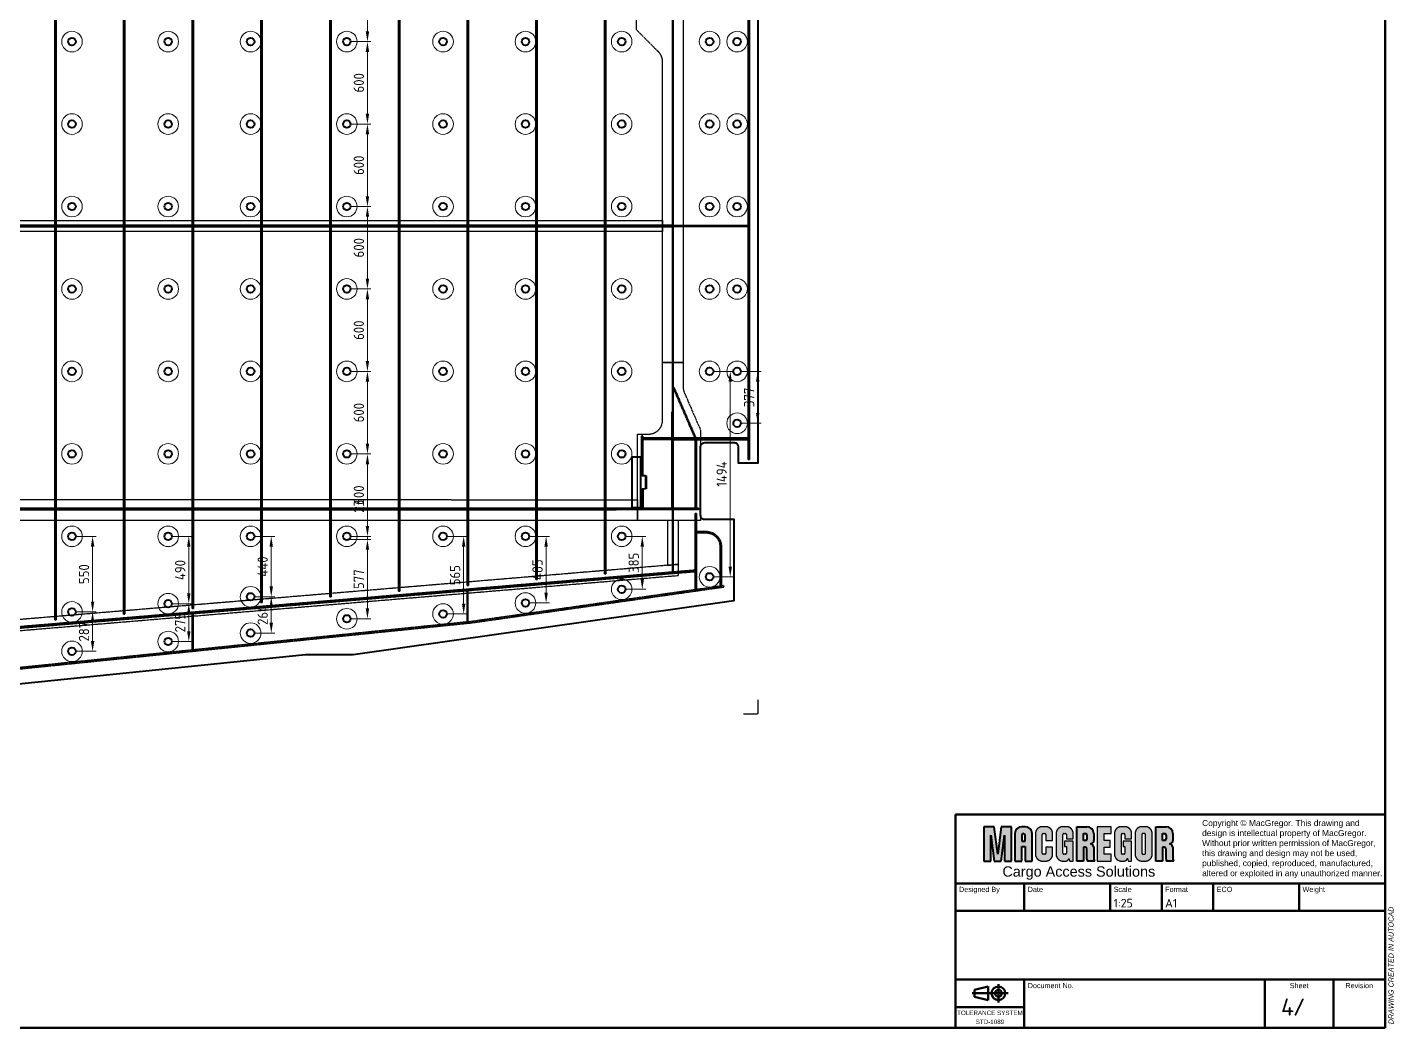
# Model space of a CAD drawing. Header units: millimetres. Extents: x 28536 to 76379, y -1004 to 16786.
# Drawn here: x 65925 to 75867, y 440 to 7719 of the extents above; entities that cross this region are included whole.
import ezdxf
from ezdxf.enums import TextEntityAlignment as Align

# ---------------------------------------------------------------- set-up
doc = ezdxf.new("R2010")
doc.units = ezdxf.units.MM
for name, pattern in [('AM_ISO02W050', [7.5, 6, -1.5]), ('AM_ISO08W050', [18, 12, -1.5, 3, -1.5]), ('AM_ISO09W050', [22.5, 12, -1.5, 3, -1.5, 3, -1.5])]:
    doc.linetypes.add(name, pattern=pattern)
for name, color, linetype, lineweight in [('AM_5', 3, 'Continuous', 25), ('AM_7', 4, 'AM_ISO08W050', 25), ('AM_8', 1, 'Continuous', 25), ('AM_BOR', 7, 'Continuous', 50), ('Hidden (ISO)', 6, 'AM_ISO02W050', 35), ('Mechanical-AM_0', 7, 'Continuous', 40), ('Mechanical-AM_11', 3, 'AM_ISO09W050', 25), ('Mechanical-AM_3', 6, 'AM_ISO02W050', 35), ('Mechanical-AM_7', 4, 'AM_ISO08W050', 25), ('Mechanical-AM_9', 253, 'Continuous', 0)]:
    doc.layers.add(name, color=color, linetype=linetype, lineweight=lineweight)
doc.styles.get("Standard").update_dxf_attribs({"font": 'ISOCP.SHX'})
doc.styles.add('TitleBlock', font='isocpeur.ttf')
doc.styles.add('TitleBlockHeadline', font='arial.ttf')
doc.dimstyles.new('AM_ISO', dxfattribs={"dimtxt": 3, "dimasz": 3, "dimexe": 1, "dimexo": 1, "dimgap": 1, "dimtad": 1, "dimdec": 0, "dimdsep": 46, "dimtxsty": 'Standard', "dimcen": 0, "dimclrd": 256, "dimclre": 256, "dimclrt": 2, "dimadec": 0, "dimazin": 2, "dimtp": 0.1, "dimtm": 0.1, "dimtfac": 0.71, "dimtdec": 0, "dimtmove": 0, "dimatfit": 3, "dimfxl": 1, "dimtzin": 0, "dimlwd": -1, "dimlwe": -1, "dimarcsym": 1})

# ---------------------------------------------------------------- blocks, each defined once
blk = doc.blocks.new('A1')
at = {"layer": 'AM_BOR', "color": 161}
for p in [(816, 576), (16, 8)]:
    blk.add_line(p, (816, 8), dxfattribs=at)
blk = doc.blocks.new('MacGregor_Center')
at = {"lineweight": 0}
blk.add_hatch(color=1, dxfattribs=at).paths.add_polyline_path([(-27.48, 7), (-31.68, 7), (-33.07, -4.2), (-34.47, 7), (-38.67, 7), (-38.67, -7), (-35.88, -7), (-35.88, 3.5), (-34.47, -7), (-31.68, -7), (-30.27, 3.5), (-30.27, -7), (-27.48, -7)])
h = blk.add_hatch(color=1, dxfattribs=at)
h.paths.add_polyline_path([(-19.08, 4.2, 0.414214), (-21.88, 7), (-23.28, 7, 0.414214), (-26.08, 4.2), (-26.08, -7), (-23.28, -7), (-23.28, -1.05), (-21.88, -1.05), (-21.88, -7), (-19.08, -7)])
h.paths.add_polyline_path([(-21.88, 3.5), (-21.88, 1.05), (-23.28, 1.05), (-23.28, 3.5, -1)], flags=16)
h = blk.add_hatch(color=1, dxfattribs=at)
h.paths.add_polyline_path([(6.12, 4.2, 0.414214), (3.32, 7), (-0.88, 7), (-0.88, -7), (1.93, -7), (1.93, -1.4), (2.62, -1.4, -0.414214), (3.32, -2.1), (3.32, -6.3, 0.199889), (3.67, -7), (6.48, -7, -0.25672), (6.12, -6.3), (6.12, -1.4, 0.359801), (4.66, 0.01, 0.470803), (6.12, 1.4)])
h.paths.add_polyline_path([(3.32, 3.5), (3.32, 2.1, -0.287423), (2.96, 1.4), (1.93, 1.4), (1.93, 4.2), (2.96, 4.2, -0.28174)], flags=16)
h = blk.add_hatch(color=1, dxfattribs=at)
h.paths.add_polyline_path([(38.32, 4.2, 0.414214), (35.52, 7), (31.32, 7), (31.32, -7), (34.12, -7), (34.12, -1.4), (34.82, -1.4, -0.414214), (35.52, -2.1), (35.52, -6.3, 0.199889), (35.87, -7), (38.67, -7, -0.25672), (38.32, -6.3), (38.32, -1.4, 0.359801), (36.86, 0.01, 0.470803), (38.32, 1.4)])
h.paths.add_polyline_path([(35.52, 3.5), (35.52, 2.1, -0.287423), (35.16, 1.4), (34.12, 1.4), (34.12, 4.2), (35.16, 4.2, -0.28174)], flags=16)
at = {"layer": 'AM_8'}
for points in [[(-17.68, -4.2, 0.414214), (-14.88, -7), (-13.47, -7, 0.414214), (-10.67, -4.2), (-10.67, -1.4), (-13.47, -1.4), (-13.47, -3.85, -0.414657), (-13.83, -4.2), (-14.53, -4.2, -0.414214), (-14.88, -3.85), (-14.88, 3.85, -0.415213), (-14.53, 4.2), (-13.83, 4.2, -0.415656), (-13.47, 3.85), (-13.47, 1.4), (-10.67, 1.4), (-10.67, 4.2, 0.414214), (-13.47, 7), (-14.88, 7, 0.414214), (-17.68, 4.2)], [(-6.12, -4.2, -0.414214), (-6.47, -3.85), (-6.47, 3.85, -0.415213), (-6.12, 4.2), (-5.43, 4.2, -0.415656), (-5.08, 3.85), (-5.08, 2.1), (-2.27, 2.1), (-2.27, 4.2, 0.414214), (-5.08, 7), (-6.47, 7, 0.414214), (-9.28, 4.2), (-9.28, -4.2, 0.414214), (-6.47, -7), (-5.43, -7, 0.351109), (-4.02, -5.95), (-3.68, -7), (-2.27, -7), (-2.27, 1.05), (-5.78, 1.05), (-5.78, -1.05), (-5.08, -1.05), (-5.08, -3.85, -0.414657), (-5.43, -4.2)], [(13.12, 7), (7.52, 7), (7.52, -7), (13.12, -7), (13.12, -4.2), (10.32, -4.2), (10.32, -1.4), (12.77, -1.4), (12.77, 1.4), (10.32, 1.4), (10.32, 4.2), (13.12, 4.2)], [(17.67, -4.2, -0.414214), (17.32, -3.85), (17.32, 3.85, -0.415213), (17.67, 4.2), (18.37, 4.2, -0.415656), (18.72, 3.85), (18.72, 2.1), (21.52, 2.1), (21.52, 4.2, 0.414214), (18.72, 7), (17.32, 7, 0.414214), (14.52, 4.2), (14.52, -4.2, 0.414214), (17.32, -7), (18.37, -7, 0.351109), (19.77, -5.95), (20.12, -7), (21.52, -7), (21.52, 1.05), (18.02, 1.05), (18.02, -1.05), (18.72, -1.05), (18.72, -3.85, -0.414657), (18.37, -4.2)]]:
    blk.add_hatch(color=1, dxfattribs=at).paths.add_polyline_path(points)
h = blk.add_hatch(color=1, dxfattribs=at)
h.paths.add_polyline_path([(29.92, 4.2, 0.414214), (27.12, 7), (25.72, 7, 0.414214), (22.92, 4.2), (22.92, -4.2, 0.414214), (25.72, -7), (27.12, -7, 0.414214), (29.92, -4.2)])
h.paths.add_polyline_path([(27.12, 3.85), (27.12, -3.85, -0.414658), (26.77, -4.2), (26.08, -4.2, -0.414214), (25.72, -3.85), (25.72, 3.85, -0.415213), (26.08, 4.2), (26.77, 4.2, -0.415656)], flags=16)
at = {"color": 1, "linetype": 'Continuous'}
for p, q in [((-34.47, 7), (-38.67, 7)), ((-38.67, 7), (-38.67, -7)), ((-33.07, -4.2), (-34.47, 7)), ((-31.68, 7), (-33.07, -4.2)), ((-27.48, 7), (-31.68, 7)), ((-27.48, -7), (-27.48, 7)), ((-21.88, 7), (-23.28, 7)), ((-0.88, -7), (-0.88, 7)), ((-0.88, 7), (3.32, 7)), ((31.32, -7), (31.32, 7)), ((31.32, 7), (35.52, 7)), ((-35.88, -7), (-35.88, 3.5)), ((-35.88, 3.5), (-34.47, -7)), ((-31.68, -7), (-30.27, 3.5)), ((-30.27, 3.5), (-30.27, -7)), ((-26.08, 4.2), (-26.08, -7)), ((-23.28, 3.5), (-23.28, 1.05)), ((-23.28, 1.05), (-21.88, 1.05)), ((-21.88, 1.05), (-21.88, 3.5)), ((-19.08, -7), (-19.08, 4.2)), ((1.93, 4.2), (2.96, 4.2)), ((1.93, 1.4), (1.93, 4.2)), ((2.96, 1.4), (1.93, 1.4)), ((3.32, 3.5), (3.32, 2.1)), ((6.12, 4.2), (6.12, 1.4)), ((34.12, 4.2), (35.16, 4.2)), ((34.12, 1.4), (34.12, 4.2)), ((35.16, 1.4), (34.12, 1.4)), ((35.52, 3.5), (35.52, 2.1)), ((38.32, 4.2), (38.32, 1.4)), ((-23.28, -7), (-23.28, -1.05)), ((-23.28, -1.05), (-21.88, -1.05)), ((-21.88, -1.05), (-21.88, -7)), ((2.62, -1.4), (1.93, -1.4)), ((1.93, -1.4), (1.93, -7)), ((3.32, -6.3), (3.32, -2.1)), ((6.12, -1.4), (6.12, -6.3)), ((34.82, -1.4), (34.12, -1.4)), ((34.12, -1.4), (34.12, -7)), ((35.52, -6.3), (35.52, -2.1)), ((38.32, -1.4), (38.32, -6.3)), ((-38.67, -7), (-35.88, -7)), ((-34.47, -7), (-31.68, -7)), ((-30.27, -7), (-27.48, -7)), ((-26.08, -7), (-23.28, -7)), ((-21.88, -7), (-19.08, -7)), ((1.93, -7), (-0.88, -7)), ((6.48, -7), (3.67, -7)), ((34.12, -7), (31.32, -7)), ((38.67, -7), (35.87, -7))]:
    blk.add_line(p, q, dxfattribs=at)
for centre, radius, start, end in [((-23.28, 4.2), 2.8, 90, 180), ((-21.88, 4.2), 2.8, 0, 90), ((3.32, 4.2), 2.8, 0, 90), ((35.52, 4.2), 2.8, 0, 90), ((-22.58, 3.5), 0.7, 0, 180), ((2.57, 3.56), 0.754, 355.776, 58.7147), ((2.59, 2.04), 0.741, 300.6829, 4.8264), ((4.82, 1.31), 1.31, 265.9357, 4.0643), ((4.54, -1.58), 1.59, 6.5405, 83.4595), ((34.77, 3.56), 0.754, 355.776, 58.7147), ((34.79, 2.04), 0.741, 300.6829, 4.8264), ((37.02, 1.31), 1.31, 265.9357, 4.0643), ((36.74, -1.58), 1.59, 6.5405, 83.4595), ((2.62, -2.1), 0.704, 0, 90), ((34.82, -2.1), 0.704, 360, 90), ((4.34, -6.23), 1.02, 183.9574, 229.1727), ((6.94, -6.33), 0.812, 177.769, 235.3611), ((36.54, -6.23), 1.02, 183.9574, 229.1727), ((39.14, -6.33), 0.812, 177.769, 235.3611)]:
    blk.add_arc(centre, radius, start, end, dxfattribs=at)
at = {"layer": 'AM_5', "color": 1}
for p, q in [((13.12, 7), (7.52, 7)), ((7.52, 7), (7.52, -7)), ((13.12, 4.2), (13.12, 7)), ((10.32, 1.4), (10.32, 4.2)), ((10.32, 4.2), (13.12, 4.2)), ((12.77, 1.4), (10.32, 1.4)), ((12.77, -1.4), (12.77, 1.4)), ((10.32, -4.2), (10.32, -1.4)), ((10.32, -1.4), (12.77, -1.4)), ((13.12, -4.2), (10.32, -4.2)), ((13.12, -7), (13.12, -4.2)), ((7.52, -7), (13.12, -7))]:
    blk.add_line(p, q, dxfattribs=at)
at = {"layer": 'AM_7', "color": 1}
for p, q in [((-13.47, 7), (-14.88, 7)), ((-5.08, 7), (-6.47, 7)), ((18.72, 7), (17.32, 7)), ((27.12, 7), (25.72, 7)), ((-17.68, 4.2), (-17.68, -4.2)), ((-14.88, -3.85), (-14.88, 3.85)), ((-14.53, 4.2), (-13.83, 4.2)), ((-13.47, 3.85), (-13.47, 1.4)), ((-13.47, 1.4), (-10.67, 1.4)), ((-10.67, 1.4), (-10.67, 4.2)), ((-9.28, 4.2), (-9.28, -4.2)), ((-6.47, -3.85), (-6.47, 3.85)), ((-6.12, 4.2), (-5.43, 4.2)), ((-2.27, 1.05), (-5.78, 1.05)), ((-5.78, 1.05), (-5.78, -1.05)), ((-5.08, 3.85), (-5.08, 2.1)), ((-5.08, 2.1), (-2.27, 2.1)), ((-2.27, 2.1), (-2.27, 4.2)), ((-2.27, -7), (-2.27, 1.05)), ((14.52, 4.2), (14.52, -4.2)), ((17.32, -3.85), (17.32, 3.85)), ((17.67, 4.2), (18.37, 4.2)), ((21.52, 1.05), (18.02, 1.05)), ((18.02, 1.05), (18.02, -1.05)), ((18.72, 3.85), (18.72, 2.1)), ((18.72, 2.1), (21.52, 2.1)), ((21.52, 2.1), (21.52, 4.2)), ((21.52, -7), (21.52, 1.05)), ((22.92, 4.2), (22.92, -4.2)), ((25.72, 3.85), (25.72, -3.85)), ((26.77, 4.2), (26.08, 4.2)), ((27.12, -3.85), (27.12, 3.85)), ((29.92, -4.2), (29.92, 4.2)), ((-13.83, -4.2), (-14.53, -4.2)), ((-10.67, -1.4), (-13.47, -1.4)), ((-13.47, -1.4), (-13.47, -3.85)), ((-10.67, -4.2), (-10.67, -1.4)), ((-5.43, -4.2), (-6.12, -4.2)), ((-5.78, -1.05), (-5.08, -1.05)), ((-5.08, -1.05), (-5.08, -3.85)), ((18.37, -4.2), (17.67, -4.2)), ((18.02, -1.05), (18.72, -1.05)), ((18.72, -1.05), (18.72, -3.85)), ((26.08, -4.2), (26.77, -4.2)), ((-14.88, -7), (-13.47, -7)), ((-6.47, -7), (-5.43, -7)), ((-4.02, -5.95), (-3.68, -7)), ((-3.68, -7), (-2.27, -7)), ((17.32, -7), (18.37, -7)), ((19.77, -5.95), (20.12, -7)), ((20.12, -7), (21.52, -7)), ((25.72, -7), (27.12, -7))]:
    blk.add_line(p, q, dxfattribs=at)
for centre, radius, start, end in [((-14.88, 4.2), 2.8, 90, 180), ((-13.47, 4.2), 2.8, 0, 90), ((-6.47, 4.2), 2.8, 90, 180), ((-5.08, 4.2), 2.8, 0, 90), ((17.32, 4.2), 2.8, 90, 180), ((18.72, 4.2), 2.8, 0, 90), ((25.72, 4.2), 2.8, 90, 180), ((27.12, 4.2), 2.8, 0, 90), ((-14.53, 3.85), 0.349, 89.8046, 180), ((-13.83, 3.85), 0.351, 0.2821, 90), ((-6.13, 3.85), 0.349, 89.8046, 180), ((-5.43, 3.85), 0.351, 0.2821, 90), ((17.67, 3.85), 0.349, 89.8046, 180), ((18.37, 3.85), 0.351, 0.2821, 90), ((26.08, 3.85), 0.35, 90, 179.8046), ((26.78, 3.85), 0.349, 0, 90.2821), ((-14.88, -4.2), 2.8, 180, 270), ((-14.53, -3.85), 0.35, 180, 270), ((-13.83, -3.85), 0.35, 269.9132, 0), ((-13.47, -4.2), 2.8, 270, 0), ((-6.47, -4.2), 2.8, 180, 270), ((-6.12, -3.85), 0.35, 180, 270), ((-5.43, -3.85), 0.35, 269.9132, 0), ((17.32, -4.2), 2.8, 180, 270), ((17.67, -3.85), 0.35, 180, 270), ((18.37, -3.85), 0.35, 269.9132, 0), ((25.72, -4.2), 2.8, 180, 270), ((26.08, -3.85), 0.35, 180, 270), ((26.78, -3.85), 0.35, 269.9132, 0.0001), ((27.12, -4.2), 2.8, 270, 0), ((-5.38, -5.6), 1.4, 268.1662, 345.5528), ((18.42, -5.6), 1.4, 268.1662, 345.5528)]:
    blk.add_arc(centre, radius, start, end, dxfattribs=at)
blk = doc.blocks.new('CAS_HEAD')
at = {"layer": 'AM_BOR', "color": 161}
for q in [(0, 62), (-125, 0)]:
    blk.add_line((-125, 62), q, dxfattribs=at)
at = {"layer": 'AM_BOR'}
for p, q in [((-125, 42), (0, 42)), ((-105, 42), (-105, 34)), ((-80, 42), (-80, 34)), ((-65, 42), (-65, 34)), ((-50, 42), (-50, 34)), ((-25, 42), (-25, 34)), ((-125, 34), (0, 34)), ((-125, 14), (0, 14)), ((-105, 0), (-105, 14)), ((-35, 14), (-35, 0)), ((-15, 14), (-15, 0)), ((-125, 6), (-105, 6))]:
    blk.add_line(p, q, dxfattribs=at)
at = {"layer": 'AM_BOR', "color": 3, "linetype": 'Continuous'}
for p, q in [((-115.5, 11.99), (-119.49, 11)), ((-115.5, 8.01), (-115.5, 11.99)), ((-112.51, 12.67), (-112.51, 7.34)), ((-120.21, 10), (-109.65, 10)), ((-119.49, 11), (-119.49, 9)), ((-119.49, 9), (-115.5, 8.01))]:
    blk.add_line(p, q, dxfattribs=at)
for radius in [1.99, 0.997]:
    blk.add_circle((-112.51, 10), radius, dxfattribs=at)
at = {"layer": 'Mechanical-AM_0', "xscale": 0.7142857142857143, "yscale": 0.7142857142857143, "zscale": 0.7142857142857143}
blk.add_blockref('MacGregor_Center', (-89.12, 53.5), dxfattribs=at)
at = {"layer": 'AM_BOR', "insert": (-53.24, 52), "char_height": 1.75, "attachment_point": 4, "style": 'TitleBlockHeadline'}
blk.add_mtext_dynamic_manual_height_columns('Copyright © MacGregor. This drawing and design is intellectual property of MacGregor. Without prior written permission of MacGregor, this drawing and design may not be used, published, copied, reproduced, manufactured, altered or exploited in any unauthorized manner.', width=52.701, gutter_width=10, heights=[0], dxfattribs=at)
at = {"layer": 'AM_BOR', "color": 161, "linetype": 'Continuous', "attachment_point": 5}
for s, width, insert, char_height, style in [('Cargo Access Solutions', 58.4583, (-89.12, 45), 3, 'TitleBlockHeadline'), ('/', 3.548, (-25, 6), 5, 'TitleBlock')]:
    blk.add_mtext_dynamic_manual_height_columns(s, width=width, gutter_width=17.5, heights=[0], dxfattribs=dict(at, insert=insert, char_height=char_height, style=style))
at = {"layer": 'AM_BOR', "linetype": 'Continuous', "char_height": 1.5, "style": 'TitleBlockHeadline'}
for s, width, insert, attachment_point in [('Designed By', 13.5258, (-124, 41), 1), ('Date', 7.6447, (-104, 41), 1), ('Scale', 9.562, (-79, 41), 1), ('Format', 8.884, (-64, 41), 1), ('ECO', 8.884, (-49, 41), 1), ('Weight', 8.884, (-24, 41), 1), ('Document No.', 17.2722, (-104, 13), 1), ('Sheet', 6.5296, (-25, 13), 2), ('Revision', 6.5296, (-7.5, 13), 2)]:
    blk.add_mtext_dynamic_manual_height_columns(s, width=width, gutter_width=17.5, heights=[0], dxfattribs=dict(at, insert=insert, attachment_point=attachment_point))
at = {"layer": 'AM_BOR', "linetype": 'Continuous', "insert": (1, 1), "char_height": 1.5, "attachment_point": 1, "rotation": 90, "style": 'TitleBlockHeadline'}
blk.add_mtext_dynamic_manual_height_columns('{\\fArial|b0|i1|c0|p34;DRAWING CREATED IN AUTOCAD}', width=40.1572, gutter_width=17.5, heights=[0], dxfattribs=at)
at = {"layer": 'AM_BOR', "linetype": 'Continuous', "insert": (-115, 3), "char_height": 1.3, "attachment_point": 5, "line_spacing_factor": 1.2, "style": 'TitleBlockHeadline'}
blk.add_mtext_dynamic_manual_height_columns('TOLERANCE SYSTEM^JSTD-1089', width=19.5515, gutter_width=17.5, heights=[5.65], dxfattribs=at)
at = {"layer": 'AM_BOR', "color": 2, "style": 'TitleBlock', "flags": 2}
for tag, p in [('ARAS_DOCDRAWNBY', (-124, 35)), ('ARAS_DOCDATE', (-104, 35)), ('ARAS_ECONUMBER', (-49, 35)), ('ARAS_PARTWEIGHT', (-24, 35))]:
    blk.add_attdef(tag, p, '', height=2.5, dxfattribs=at)
at = {"layer": 'AM_BOR', "color": 2, "style": 'TitleBlock'}
for tag, p in [('GEN-TITLE-SCA{5.42}', (-79, 35)), ('GEN-TITLE-SIZ{22.6}', (-64, 35))]:
    blk.add_attdef(tag, p, '', height=2.5, dxfattribs=at)
at = {"layer": 'AM_BOR', "color": 161, "style": 'TitleBlock', "flags": 2}
for tag, height, p in [('ARAS_DOCNAME', 4, (-62.5, 29)), ('ARAS_DOCREVISION', 5, (-7.5, 6))]:
    blk.add_attdef(tag, text='', height=height, dxfattribs=at).set_placement(p, align=Align.MIDDLE_CENTER)
for tag, p in [('ARAS_DOCID', (-104, 6)), ('ARAS_DOCTOTALSHEETNO', (-23.5, 6))]:
    blk.add_attdef(tag, text='', height=5, dxfattribs=at).set_placement(p, align=Align.MIDDLE_LEFT)
at = {"layer": 'AM_BOR', "color": 2, "lineweight": 30, "flags": 104}
blk.add_attdef('ARAS_DOCDESCRIPTION', text='', height=3.5, dxfattribs=at).set_placement((-62.5, 20), align=Align.MIDDLE_CENTER)
at = {"layer": 'Mechanical-AM_0', "color": 161, "style": 'TitleBlock'}
blk.add_attdef('ARAS_DOCSHEETNO', text='', height=5, dxfattribs=at).set_placement((-26.5, 6), align=Align.MIDDLE_RIGHT)
blk = doc.blocks.new('cover in closed box DN90xSCH40')
for points in [[(30, 51), (5, 51), (5, 45), (30, 45)], [(36, -48), (36, 48), (30, 48), (30, -48)], [(30, -45), (5, -45), (5, -51), (30, -51)]]:
    blk.add_lwpolyline(points, close=True)
for points in [[(5, 51), (2, 51), (5, 48)], [(30, 48), (30, 51), (33, 48)], [(5, -51), (5, -48), (2, -51)], [(30, -48), (30, -51), (33, -48)]]:
    blk.add_solid(points)
blk = doc.blocks.new('*D667')
at = {"layer": 'Defpoints', "color": 0, "transparency": 16777216}
for p in [(68249.5, 3992), (68399.5, 3992), (68249.5, 3415.2)]:
    blk.add_point(p, dxfattribs=at)
at = {"layer": 'Mechanical-AM_9', "transparency": 16777216}
for p, q in [((68274.5, 3992), (68424.5, 3992)), ((68399.5, 3490.2), (68399.5, 3917)), ((68274.5, 3415.2), (68424.5, 3415.2))]:
    blk.add_line(p, q, dxfattribs=at)
for points in [[(68387, 3917), (68412, 3917), (68399.5, 3992)], [(68387, 3490.2), (68412, 3490.2), (68399.5, 3415.2)]]:
    blk.add_solid(points, dxfattribs=at)
at = {"layer": 'Mechanical-AM_9', "color": 2, "transparency": 16777216, "insert": (68337, 3703.6), "char_height": 75, "attachment_point": 5, "rotation": 90}
blk.add_mtext('577', dxfattribs=at)
blk = doc.blocks.new('*D668')
at = {"layer": 'Defpoints', "color": 0, "transparency": 16777216}
for p in [(68249.5, 4015.2), (68249.5, 3992), (68399.5, 4015.2)]:
    blk.add_point(p, dxfattribs=at)
at = {"layer": 'Mechanical-AM_9', "transparency": 16777216}
for p, q in [((68399.5, 4090.2), (68399.5, 4302.7)), ((68274.5, 4015.2), (68424.5, 4015.2)), ((68274.5, 3992), (68424.5, 3992)), ((68399.5, 3992), (68399.5, 4015.2)), ((68399.5, 3917), (68399.5, 3842))]:
    blk.add_line(p, q, dxfattribs=at)
for points in [[(68387, 4090.2), (68412, 4090.2), (68399.5, 4015.2)], [(68387, 3917), (68412, 3917), (68399.5, 3992)]]:
    blk.add_solid(points, dxfattribs=at)
at = {"layer": 'Mechanical-AM_9', "color": 2, "transparency": 16777216, "insert": (68337, 4233.9), "char_height": 75, "attachment_point": 5, "rotation": 90}
blk.add_mtext('23', dxfattribs=at)
blk = doc.blocks.new('*D669')
at = {"layer": 'Defpoints', "color": 0, "transparency": 16777216}
for p in [(68249.5, 4615.2), (68399.5, 4615.2), (68249.5, 4015.2)]:
    blk.add_point(p, dxfattribs=at)
at = {"layer": 'Mechanical-AM_9', "transparency": 16777216}
for p, q in [((68274.5, 4615.2), (68424.5, 4615.2)), ((68399.5, 4090.2), (68399.5, 4540.2)), ((68274.5, 4015.2), (68424.5, 4015.2))]:
    blk.add_line(p, q, dxfattribs=at)
for points in [[(68387, 4540.2), (68412, 4540.2), (68399.5, 4615.2)], [(68387, 4090.2), (68412, 4090.2), (68399.5, 4015.2)]]:
    blk.add_solid(points, dxfattribs=at)
at = {"layer": 'Mechanical-AM_9', "color": 2, "transparency": 16777216, "insert": (68337, 4315.2), "char_height": 75, "attachment_point": 5, "rotation": 90}
blk.add_mtext('600', dxfattribs=at)
blk = doc.blocks.new('*D670')
at = {"layer": 'Defpoints', "color": 0, "transparency": 16777216}
for p in [(68249.5, 5215.2), (68399.5, 5215.2), (68249.5, 4615.2)]:
    blk.add_point(p, dxfattribs=at)
at = {"layer": 'Mechanical-AM_9', "transparency": 16777216}
for p, q in [((68274.5, 5215.2), (68424.5, 5215.2)), ((68399.5, 4690.2), (68399.5, 5140.2)), ((68274.5, 4615.2), (68424.5, 4615.2))]:
    blk.add_line(p, q, dxfattribs=at)
for points in [[(68387, 5140.2), (68412, 5140.2), (68399.5, 5215.2)], [(68387, 4690.2), (68412, 4690.2), (68399.5, 4615.2)]]:
    blk.add_solid(points, dxfattribs=at)
at = {"layer": 'Mechanical-AM_9', "color": 2, "transparency": 16777216, "insert": (68337, 4915.2), "char_height": 75, "attachment_point": 5, "rotation": 90}
blk.add_mtext('600', dxfattribs=at)
blk = doc.blocks.new('*D671')
at = {"layer": 'Defpoints', "color": 0, "transparency": 16777216}
for p in [(68249.5, 5815.2), (68399.5, 5815.2), (68249.5, 5215.2)]:
    blk.add_point(p, dxfattribs=at)
at = {"layer": 'Mechanical-AM_9', "transparency": 16777216}
for p, q in [((68274.5, 5815.2), (68424.5, 5815.2)), ((68399.5, 5290.2), (68399.5, 5740.2)), ((68274.5, 5215.2), (68424.5, 5215.2))]:
    blk.add_line(p, q, dxfattribs=at)
for points in [[(68387, 5740.2), (68412, 5740.2), (68399.5, 5815.2)], [(68387, 5290.2), (68412, 5290.2), (68399.5, 5215.2)]]:
    blk.add_solid(points, dxfattribs=at)
at = {"layer": 'Mechanical-AM_9', "color": 2, "transparency": 16777216, "insert": (68337, 5515.2), "char_height": 75, "attachment_point": 5, "rotation": 90}
blk.add_mtext('600', dxfattribs=at)
blk = doc.blocks.new('*D672')
at = {"layer": 'Defpoints', "color": 0, "transparency": 16777216}
for p in [(68249.5, 6415.2), (68399.5, 6415.2), (68249.5, 5815.2)]:
    blk.add_point(p, dxfattribs=at)
at = {"layer": 'Mechanical-AM_9', "transparency": 16777216}
for p, q in [((68274.5, 6415.2), (68424.5, 6415.2)), ((68399.5, 5890.2), (68399.5, 6340.2)), ((68274.5, 5815.2), (68424.5, 5815.2))]:
    blk.add_line(p, q, dxfattribs=at)
for points in [[(68387, 6340.2), (68412, 6340.2), (68399.5, 6415.2)], [(68387, 5890.2), (68412, 5890.2), (68399.5, 5815.2)]]:
    blk.add_solid(points, dxfattribs=at)
at = {"layer": 'Mechanical-AM_9', "color": 2, "transparency": 16777216, "insert": (68337, 6115.2), "char_height": 75, "attachment_point": 5, "rotation": 90}
blk.add_mtext('600', dxfattribs=at)
blk = doc.blocks.new('*D673')
at = {"layer": 'Defpoints', "color": 0, "transparency": 16777216}
for p in [(68249.5, 7015.2), (68399.5, 7015.2), (68249.5, 6415.2)]:
    blk.add_point(p, dxfattribs=at)
at = {"layer": 'Mechanical-AM_9', "transparency": 16777216}
for p, q in [((68274.5, 7015.2), (68424.5, 7015.2)), ((68399.5, 6490.2), (68399.5, 6940.2)), ((68274.5, 6415.2), (68424.5, 6415.2))]:
    blk.add_line(p, q, dxfattribs=at)
for points in [[(68387, 6940.2), (68412, 6940.2), (68399.5, 7015.2)], [(68387, 6490.2), (68412, 6490.2), (68399.5, 6415.2)]]:
    blk.add_solid(points, dxfattribs=at)
at = {"layer": 'Mechanical-AM_9', "color": 2, "transparency": 16777216, "insert": (68337, 6715.2), "char_height": 75, "attachment_point": 5, "rotation": 90}
blk.add_mtext('600', dxfattribs=at)
blk = doc.blocks.new('*D674')
at = {"layer": 'Defpoints', "color": 0, "transparency": 16777216}
for p in [(68249.5, 7615.2), (68399.5, 7615.2), (68249.5, 7015.2)]:
    blk.add_point(p, dxfattribs=at)
at = {"layer": 'Mechanical-AM_9', "transparency": 16777216}
for p, q in [((68274.5, 7615.2), (68424.5, 7615.2)), ((68399.5, 7090.2), (68399.5, 7540.2)), ((68274.5, 7015.2), (68424.5, 7015.2))]:
    blk.add_line(p, q, dxfattribs=at)
for points in [[(68387, 7540.2), (68412, 7540.2), (68399.5, 7615.2)], [(68387, 7090.2), (68412, 7090.2), (68399.5, 7015.2)]]:
    blk.add_solid(points, dxfattribs=at)
at = {"layer": 'Mechanical-AM_9', "color": 2, "transparency": 16777216, "insert": (68337, 7315.2), "char_height": 75, "attachment_point": 5, "rotation": 90}
blk.add_mtext('600', dxfattribs=at)
blk = doc.blocks.new('*D675')
at = {"layer": 'Defpoints', "color": 0, "transparency": 16777216}
for p in [(68249.5, 8215.2), (68399.5, 8215.2), (68249.5, 7615.2)]:
    blk.add_point(p, dxfattribs=at)
at = {"layer": 'Mechanical-AM_9', "transparency": 16777216}
for p, q in [((68274.5, 8215.2), (68424.5, 8215.2)), ((68399.5, 7690.2), (68399.5, 8140.2)), ((68274.5, 7615.2), (68424.5, 7615.2))]:
    blk.add_line(p, q, dxfattribs=at)
for points in [[(68387, 8140.2), (68412, 8140.2), (68399.5, 8215.2)], [(68387, 7690.2), (68412, 7690.2), (68399.5, 7615.2)]]:
    blk.add_solid(points, dxfattribs=at)
at = {"layer": 'Mechanical-AM_9', "color": 2, "transparency": 16777216, "insert": (68337, 7915.2), "char_height": 75, "attachment_point": 5, "rotation": 90}
blk.add_mtext('600', dxfattribs=at)
blk = doc.blocks.new('*D687')
at = {"layer": 'Defpoints', "color": 0, "transparency": 16777216}
for p in [(66249.5, 4015.2), (66249.5, 3465.2), (66399.5, 3465.2)]:
    blk.add_point(p, dxfattribs=at)
at = {"layer": 'Mechanical-AM_9', "transparency": 16777216}
for p, q in [((66274.5, 4015.2), (66424.5, 4015.2)), ((66399.5, 3940.2), (66399.5, 3540.2)), ((66274.5, 3465.2), (66424.5, 3465.2))]:
    blk.add_line(p, q, dxfattribs=at)
for points in [[(66387, 3940.2), (66412, 3940.2), (66399.5, 4015.2)], [(66387, 3540.2), (66412, 3540.2), (66399.5, 3465.2)]]:
    blk.add_solid(points, dxfattribs=at)
at = {"layer": 'Mechanical-AM_9', "color": 2, "transparency": 16777216, "insert": (66337, 3740.2), "char_height": 75, "attachment_point": 5, "rotation": 90}
blk.add_mtext('550', dxfattribs=at)
blk = doc.blocks.new('*D688')
at = {"layer": 'Defpoints', "color": 0, "transparency": 16777216}
for p in [(66249.5, 3465.2), (66249.5, 3178.6), (66399.5, 3178.6)]:
    blk.add_point(p, dxfattribs=at)
at = {"layer": 'Mechanical-AM_9', "transparency": 16777216}
for p, q in [((66274.5, 3465.2), (66424.5, 3465.2)), ((66399.5, 3390.2), (66399.5, 3253.6)), ((66274.5, 3178.6), (66424.5, 3178.6))]:
    blk.add_line(p, q, dxfattribs=at)
for points in [[(66387, 3390.2), (66412, 3390.2), (66399.5, 3465.2)], [(66387, 3253.6), (66412, 3253.6), (66399.5, 3178.6)]]:
    blk.add_solid(points, dxfattribs=at)
at = {"layer": 'Mechanical-AM_9', "color": 2, "transparency": 16777216, "insert": (66337, 3321.9), "char_height": 75, "attachment_point": 5, "rotation": 90}
blk.add_mtext('287', dxfattribs=at)
blk = doc.blocks.new('*D689')
at = {"layer": 'Defpoints', "color": 0, "transparency": 16777216}
for p in [(66949.5, 4015.2), (66949.5, 3525.2), (67099.5, 3525.2)]:
    blk.add_point(p, dxfattribs=at)
at = {"layer": 'Mechanical-AM_9', "transparency": 16777216}
for p, q in [((66974.5, 4015.2), (67124.5, 4015.2)), ((67099.5, 3940.2), (67099.5, 3600.2)), ((66974.5, 3525.2), (67124.5, 3525.2))]:
    blk.add_line(p, q, dxfattribs=at)
for points in [[(67087, 3940.2), (67112, 3940.2), (67099.5, 4015.2)], [(67087, 3600.2), (67112, 3600.2), (67099.5, 3525.2)]]:
    blk.add_solid(points, dxfattribs=at)
at = {"layer": 'Mechanical-AM_9', "color": 2, "transparency": 16777216, "insert": (67037, 3770.2), "char_height": 75, "attachment_point": 5, "rotation": 90}
blk.add_mtext('490', dxfattribs=at)
blk = doc.blocks.new('*D690')
at = {"layer": 'Defpoints', "color": 0, "transparency": 16777216}
for p in [(66949.5, 3525.2), (66949.5, 3249.9), (67099.5, 3249.9)]:
    blk.add_point(p, dxfattribs=at)
at = {"layer": 'Mechanical-AM_9', "transparency": 16777216}
for p, q in [((66974.5, 3525.2), (67124.5, 3525.2)), ((67099.5, 3450.2), (67099.5, 3324.9)), ((66974.5, 3249.9), (67124.5, 3249.9))]:
    blk.add_line(p, q, dxfattribs=at)
for points in [[(67087, 3450.2), (67112, 3450.2), (67099.5, 3525.2)], [(67087, 3324.9), (67112, 3324.9), (67099.5, 3249.9)]]:
    blk.add_solid(points, dxfattribs=at)
at = {"layer": 'Mechanical-AM_9', "color": 2, "transparency": 16777216, "insert": (67037, 3387.5), "char_height": 75, "attachment_point": 5, "rotation": 90}
blk.add_mtext('275', dxfattribs=at)
blk = doc.blocks.new('*D691')
at = {"layer": 'Defpoints', "color": 0, "transparency": 16777216}
for p in [(67549.5, 4015.2), (67549.5, 3575.2), (67699.5, 3575.2)]:
    blk.add_point(p, dxfattribs=at)
at = {"layer": 'Mechanical-AM_9', "transparency": 16777216}
for p, q in [((67574.5, 4015.2), (67724.5, 4015.2)), ((67699.5, 3940.2), (67699.5, 3650.2)), ((67574.5, 3575.2), (67724.5, 3575.2))]:
    blk.add_line(p, q, dxfattribs=at)
for points in [[(67687, 3940.2), (67712, 3940.2), (67699.5, 4015.2)], [(67687, 3650.2), (67712, 3650.2), (67699.5, 3575.2)]]:
    blk.add_solid(points, dxfattribs=at)
at = {"layer": 'Mechanical-AM_9', "color": 2, "transparency": 16777216, "insert": (67637, 3795.2), "char_height": 75, "attachment_point": 5, "rotation": 90}
blk.add_mtext('440', dxfattribs=at)
blk = doc.blocks.new('*D692')
at = {"layer": 'Defpoints', "color": 0, "transparency": 16777216}
for p in [(67549.5, 3575.2), (67549.5, 3311.1), (67699.5, 3311.1)]:
    blk.add_point(p, dxfattribs=at)
at = {"layer": 'Mechanical-AM_9', "transparency": 16777216}
for p, q in [((67574.5, 3575.2), (67724.5, 3575.2)), ((67699.5, 3500.2), (67699.5, 3386.1)), ((67574.5, 3311.1), (67724.5, 3311.1))]:
    blk.add_line(p, q, dxfattribs=at)
for points in [[(67687, 3500.2), (67712, 3500.2), (67699.5, 3575.2)], [(67687, 3386.1), (67712, 3386.1), (67699.5, 3311.1)]]:
    blk.add_solid(points, dxfattribs=at)
at = {"layer": 'Mechanical-AM_9', "color": 2, "transparency": 16777216, "insert": (67637, 3443.1), "char_height": 75, "attachment_point": 5, "rotation": 90}
blk.add_mtext('264', dxfattribs=at)
blk = doc.blocks.new('*D693')
at = {"layer": 'Defpoints', "color": 0, "transparency": 16777216}
for p in [(68949.5, 4015.2), (68949.5, 3450.2), (69099.5, 3450.2)]:
    blk.add_point(p, dxfattribs=at)
at = {"layer": 'Mechanical-AM_9', "transparency": 16777216}
for p, q in [((68974.5, 4015.2), (69124.5, 4015.2)), ((69099.5, 3940.2), (69099.5, 3525.2)), ((68974.5, 3450.2), (69124.5, 3450.2))]:
    blk.add_line(p, q, dxfattribs=at)
for points in [[(69087, 3940.2), (69112, 3940.2), (69099.5, 4015.2)], [(69087, 3525.2), (69112, 3525.2), (69099.5, 3450.2)]]:
    blk.add_solid(points, dxfattribs=at)
at = {"layer": 'Mechanical-AM_9', "color": 2, "transparency": 16777216, "insert": (69037, 3732.7), "char_height": 75, "attachment_point": 5, "rotation": 90}
blk.add_mtext('565', dxfattribs=at)
blk = doc.blocks.new('*D694')
at = {"layer": 'Defpoints', "color": 0, "transparency": 16777216}
for p in [(69549.5, 4015.2), (69549.5, 3530.3), (69699.5, 3530.3)]:
    blk.add_point(p, dxfattribs=at)
at = {"layer": 'Mechanical-AM_9', "transparency": 16777216}
for p, q in [((69574.5, 4015.2), (69724.5, 4015.2)), ((69699.5, 3940.2), (69699.5, 3605.3)), ((69574.5, 3530.3), (69724.5, 3530.3))]:
    blk.add_line(p, q, dxfattribs=at)
for points in [[(69687, 3940.2), (69712, 3940.2), (69699.5, 4015.2)], [(69687, 3605.3), (69712, 3605.3), (69699.5, 3530.3)]]:
    blk.add_solid(points, dxfattribs=at)
at = {"layer": 'Mechanical-AM_9', "color": 2, "transparency": 16777216, "insert": (69637, 3772.7), "char_height": 75, "attachment_point": 5, "rotation": 90}
blk.add_mtext('485', dxfattribs=at)
blk = doc.blocks.new('*D695')
at = {"layer": 'Defpoints', "color": 0, "transparency": 16777216}
for p in [(70249.5, 4015.2), (70249.5, 3629.7), (70399.5, 3629.7)]:
    blk.add_point(p, dxfattribs=at)
at = {"layer": 'Mechanical-AM_9', "transparency": 16777216}
for p, q in [((70274.5, 4015.2), (70424.5, 4015.2)), ((70399.5, 3940.2), (70399.5, 3704.7)), ((70274.5, 3629.7), (70424.5, 3629.7))]:
    blk.add_line(p, q, dxfattribs=at)
for points in [[(70387, 3940.2), (70412, 3940.2), (70399.5, 4015.2)], [(70387, 3704.7), (70412, 3704.7), (70399.5, 3629.7)]]:
    blk.add_solid(points, dxfattribs=at)
at = {"layer": 'Mechanical-AM_9', "color": 2, "transparency": 16777216, "insert": (70337, 3822.5), "char_height": 75, "attachment_point": 5, "rotation": 90}
blk.add_mtext('385', dxfattribs=at)
blk = doc.blocks.new('*D696')
at = {"layer": 'Defpoints', "color": 0, "transparency": 16777216}
for p in [(71089.5, 5215.2), (71089.5, 4838), (71239.5, 4838)]:
    blk.add_point(p, dxfattribs=at)
at = {"layer": 'Mechanical-AM_9', "transparency": 16777216}
for p, q in [((71114.5, 5215.2), (71264.5, 5215.2)), ((71239.5, 5140.2), (71239.5, 4913)), ((71114.5, 4838), (71264.5, 4838))]:
    blk.add_line(p, q, dxfattribs=at)
for points in [[(71227, 5140.2), (71252, 5140.2), (71239.5, 5215.2)], [(71227, 4913), (71252, 4913), (71239.5, 4838)]]:
    blk.add_solid(points, dxfattribs=at)
at = {"layer": 'Mechanical-AM_9', "color": 2, "transparency": 16777216, "insert": (71177, 5026.6), "char_height": 75, "attachment_point": 5, "rotation": 90}
blk.add_mtext('377', dxfattribs=at)
blk = doc.blocks.new('*D697')
at = {"layer": 'Defpoints', "color": 0, "transparency": 16777216}
for p in [(70889.5, 5215.2), (70889.5, 3720.7), (71039.5, 3720.7)]:
    blk.add_point(p, dxfattribs=at)
at = {"layer": 'Mechanical-AM_9', "transparency": 16777216}
for p, q in [((70914.5, 5215.2), (71064.5, 5215.2)), ((71039.5, 5140.2), (71039.5, 3795.7)), ((70914.5, 3720.7), (71064.5, 3720.7))]:
    blk.add_line(p, q, dxfattribs=at)
for points in [[(71027, 5140.2), (71052, 5140.2), (71039.5, 5215.2)], [(71027, 3795.7), (71052, 3795.7), (71039.5, 3720.7)]]:
    blk.add_solid(points, dxfattribs=at)
at = {"layer": 'Mechanical-AM_9', "color": 2, "transparency": 16777216, "insert": (70977, 4467.9), "char_height": 75, "attachment_point": 5, "rotation": 90}
blk.add_mtext('1494', dxfattribs=at)
blk = doc.blocks.new('PNL_01_2_L.H', base_point=(58469.5, 2732.5))
for centre in [(66249.5, 7615.2), (66949.5, 7615.2), (67549.5, 7615.2), (68249.5, 7615.2), (68949.5, 7615.2), (69549.5, 7615.2), (70249.5, 7615.2), (70889.5, 7615.2), (71089.5, 7615.2), (66249.5, 7015.2), (66949.5, 7015.2), (67549.5, 7015.2), (68249.5, 7015.2), (68949.5, 7015.2), (69549.5, 7015.2), (70249.5, 7015.2), (70889.5, 7015.2), (71089.5, 7015.2), (66249.5, 6415.2), (66949.5, 6415.2), (67549.5, 6415.2), (68249.5, 6415.2), (68949.5, 6415.2), (69549.5, 6415.2), (70249.5, 6415.2), (70889.5, 6415.2), (71089.5, 6415.2), (66249.5, 5815.2), (66949.5, 5815.2), (67549.5, 5815.2), (68249.5, 5815.2), (68949.5, 5815.2), (69549.5, 5815.2), (70249.5, 5815.2), (70889.5, 5815.2), (71089.5, 5815.2), (66249.5, 5215.2), (66949.5, 5215.2), (67549.5, 5215.2), (68249.5, 5215.2), (68949.5, 5215.2), (69549.5, 5215.2), (70249.5, 5215.2), (70889.5, 5215.2), (66249.5, 4615.2), (66949.5, 4615.2), (67549.5, 4615.2), (68249.5, 4615.2), (68949.5, 4615.2), (69549.5, 4615.2), (70249.5, 4615.2), (66249.5, 4015.2), (66949.5, 4015.2), (67549.5, 4015.2), (68249.5, 4015.2), (68949.5, 4015.2), (69549.5, 4015.2), (68249.5, 3415.2)]:
    blk.add_circle(centre, 27.5)
at = {"color": 4}
for centre in [(71089.5, 5215.2), (71089.5, 4838), (70249.5, 4015.2), (70889.5, 3720.7), (67549.5, 3575.2), (70249.5, 3629.7), (66249.5, 3465.2), (66949.5, 3525.2), (69549.5, 3530.3), (68949.5, 3450.2), (67549.5, 3311.1), (66249.5, 3178.6), (66949.5, 3249.9)]:
    blk.add_circle(centre, 27.5, dxfattribs=at)
at = {"layer": 'Mechanical-AM_9'}
for centre in [(66249.5, 7615.2), (66949.5, 7615.2), (67549.5, 7615.2), (68249.5, 7615.2), (68949.5, 7615.2), (69549.5, 7615.2), (70249.5, 7615.2), (70889.5, 7615.2), (71089.5, 7615.2), (66249.5, 7015.2), (66949.5, 7015.2), (67549.5, 7015.2), (68249.5, 7015.2), (68949.5, 7015.2), (69549.5, 7015.2), (70249.5, 7015.2), (70889.5, 7015.2), (71089.5, 7015.2), (66249.5, 6415.2), (66949.5, 6415.2), (67549.5, 6415.2), (68249.5, 6415.2), (68949.5, 6415.2), (69549.5, 6415.2), (70249.5, 6415.2), (70889.5, 6415.2), (71089.5, 6415.2), (66249.5, 5815.2), (66949.5, 5815.2), (67549.5, 5815.2), (68249.5, 5815.2), (68949.5, 5815.2), (69549.5, 5815.2), (70249.5, 5815.2), (70889.5, 5815.2), (71089.5, 5815.2), (66249.5, 5215.2), (66949.5, 5215.2), (67549.5, 5215.2), (68249.5, 5215.2), (68949.5, 5215.2), (69549.5, 5215.2), (70249.5, 5215.2), (70889.5, 5215.2), (71089.5, 5215.2), (71089.5, 4838), (66249.5, 4615.2), (66949.5, 4615.2), (67549.5, 4615.2), (68249.5, 4615.2), (68949.5, 4615.2), (69549.5, 4615.2), (70249.5, 4615.2), (66249.5, 4015.2), (66949.5, 4015.2), (67549.5, 4015.2), (68249.5, 4015.2), (68949.5, 4015.2), (69549.5, 4015.2), (70249.5, 4015.2), (70889.5, 3720.7), (70249.5, 3629.7), (66949.5, 3525.2), (67549.5, 3575.2), (69549.5, 3530.3), (66249.5, 3465.2), (68249.5, 3415.2), (68949.5, 3450.2), (67549.5, 3311.1), (66949.5, 3249.9), (66249.5, 3178.6)]:
    blk.add_circle(centre, 75, dxfattribs=at)
for p1, p2, distance, picture, middle in [((68249.5, 7615.2), (68249.5, 8215.2), -150, '*D675', (68337, 7915.2)), ((68249.5, 7015.2), (68249.5, 7615.2), -150, '*D674', (68337, 7315.2)), ((68249.5, 6415.2), (68249.5, 7015.2), -150, '*D673', (68337, 6715.2)), ((68249.5, 5815.2), (68249.5, 6415.2), -150, '*D672', (68337, 6115.2)), ((68249.5, 5215.2), (68249.5, 5815.2), -150, '*D671', (68337, 5515.2)), ((68249.5, 4615.2), (68249.5, 5215.2), -150, '*D670', (68337, 4915.2)), ((70889.5489, 5215.1583), (70889.5489, 3720.695), 150, '*D697', (70977.0489, 4467.9266)), ((71089.5, 5215.2), (71089.5, 4838), 150, '*D696', (71177, 5026.6)), ((68249.5, 4015.2), (68249.5, 4615.2), -150, '*D669', (68337, 4315.2)), ((68249.5, 3992), (68249.5, 4015.2), -150, '*D668', (68337, 4233.9)), ((66249.5, 4015.2), (66249.5, 3465.2), 150, '*D687', (66337, 3740.2)), ((66949.5, 4015.2), (66949.5, 3525.2), 150, '*D689', (67037, 3770.2)), ((67549.5, 4015.2), (67549.5, 3575.2), 150, '*D691', (67637, 3795.2)), ((68249.5, 3415.2), (68249.5, 3992), -150, '*D667', (68337, 3703.6)), ((68949.5, 4015.2), (68949.5, 3450.2), 150, '*D693', (69037, 3732.7)), ((69549.5, 4015.2), (69549.5, 3530.3), 150, '*D694', (69637, 3772.7)), ((70249.5489, 4015.1583), (70249.5489, 3629.744), 150, '*D695', (70337.0489, 3822.4512)), ((66949.5, 3525.2), (66949.5, 3249.9), 150, '*D690', (67037, 3387.5)), ((67549.5, 3575.2), (67549.5, 3311.1), 150, '*D692', (67637, 3443.1)), ((66249.5, 3465.2), (66249.5, 3178.6), 150, '*D688', (66337, 3321.9))]:
    dim = blk.add_aligned_dim(p1=p1, p2=p2, distance=distance, dimstyle='AM_ISO', override={"dimscale": 25}, dxfattribs=at)
    dim.commit()
    dim.dimension.update_dxf_attribs({"geometry": picture, "text_midpoint": middle})

msp = doc.modelspace()

# ---------------------------------------------------------------- linework, layer by layer
at = {"layer": 'Hidden (ISO)'}
msp.add_line((70783.8, 4221), (70783.8, 4211), dxfattribs=at)
at = {"layer": 'Mechanical-AM_0'}
msp.add_lwpolyline([(60450.2, 13638.3), (70654.6, 13638.3), (70654.6, 13453.3, 0.414214), (70684.6, 13423.3), (71239.5, 13423.3), (71239.5, 4548.8), (71100.5, 4548.8), (71100.5, 4664.8, 0.414217), (71070.5, 4694.8), (70851.6, 4694.8, 0.41421), (70821.6, 4664.8), (70821.6, 4169.8, 0.414214), (70851.6, 4139.8), (71066, 4139.8), (71066, 3545.8), (68294.5, 3151.9), (67949.9, 3151.9), (65028.6, 2854.1)], format="xyb", dxfattribs=at)
at = {"layer": 'Mechanical-AM_0', "linetype": 'AM_ISO02W050'}
for points in [[(70618.8, 4921), (70624.8, 4921), (70624.6, 12898.3), (70618.6, 12898.3)], [(70618.6, 6270.8), (70618.6, 6276.8), (59740.6, 6276.8), (59740.6, 6270.8)], [(70628.6, 6270.8), (70628.6, 6276.8), (71169.8, 6276.8), (71169.8, 6270.8)], [(70789.2, 4731.9), (70630.2, 5098.9), (70624.8, 5096.4), (70783.8, 4729.3)], [(70624.8, 4921), (70614.8, 4921), (70614.8, 4221), (70624.8, 4221)], [(70403.8, 4744.3), (70393.8, 4744.3), (70393.8, 4459.5), (70403.8, 4459.5)], [(70403.8, 4723.3), (70614.6, 4723.3), (70614.6, 4729.3), (70403.8, 4729.3)], [(70624.8, 4719.3), (71169.8, 4719.3), (71169.8, 4729.3), (70624.8, 4729.3)], [(70783.8, 4221), (70793.8, 4221), (70793.8, 4719.3), (70783.8, 4719.3)], [(70403.8, 4221), (70393.8, 4221), (70393.8, 4357.5), (70403.8, 4357.5)], [(70208.8, 4211), (70208.8, 4217), (59044.6, 4217), (59044.6, 4211)], [(70808.8, 4211), (70208.8, 4211), (70208.8, 4221), (70808.8, 4221)], [(70618.8, 3753.7), (70624.8, 3753.7), (70624.8, 4211), (70618.8, 4211)], [(70783.8, 3761), (70783.3, 3767), (62109.1, 3040.7), (62109.6, 3034.7)], [(69124.6, 3392.9), (69130.6, 3392.9), (69130.6, 3622.1), (69124.6, 3622.1)], [(67124.6, 3189), (67130.6, 3189), (67130.6, 3455.1), (67124.6, 3455.1)]]:
    msp.add_lwpolyline(points, close=True, dxfattribs=at)
at = {"layer": 'Mechanical-AM_0'}
msp.add_lwpolyline([(70388.8, 4591), (70323.8, 4591), (70323.8, 4226), (70388.8, 4226)], close=True, dxfattribs=at)
at = {"layer": 'Mechanical-AM_11', "color": 3}
for points in [[(70546.7, 8943.8), (70546.6, 12438.8), (70696.6, 12438.8), (70696.8, 5280.3), (70546.8, 5280.3), (70546.7, 7469.9, 0.198903), (70517.4, 7540.6), (70358.1, 7700), (70358.1, 8713.8), (70517.4, 8873.1, 0.198921)], [(62120, 3015.5), (70661.8, 3730.7), (70661.8, 3811), (62087.5, 3092.9), (62087.5, 3045.3, 0.438893)]]:
    msp.add_lwpolyline(points, format="xyb", close=True, dxfattribs=at)
for points in [[(70546.8, 6233.8), (59137.6, 6233.8), (59137.6, 6313.8), (70546.8, 6313.8)], [(61998.9, 4287.3), (70363.8, 4281), (70363.8, 4131), (61996.8, 4130.6), (61775.3, 4201), (61521.8, 4201), (61301, 4131), (59296.1, 4139.2), (59296.1, 4289.2), (61298.8, 4287.7), (61498.6, 4351), (61798.6, 4351)], [(70661.8, 3811), (70661.8, 4131), (70581.8, 4131), (70581.8, 3804.3)]]:
    msp.add_lwpolyline(points, close=True, dxfattribs=at)
msp.add_lwpolyline([(70363.8, 4131), (70363.8, 4759.3), (70446.8, 4759.3, 0.414214), (70546.8, 4859.3), (70546.8, 5280.3), (70696.8, 5280.3), (70696.8, 5101.7, 0.102541), (70705, 5062), (70823.8, 4787.8), (70823.8, 4131), (70363.8, 4131)], format="xyb", dxfattribs=at)
at = {"layer": 'Mechanical-AM_3', "color": 30, "linetype": 'AM_ISO02W050'}
for points in [[(71179.6, 13378.3), (71169.6, 13378.3), (71169.8, 4573.8), (71179.8, 4573.8)], [(66124.6, 3407), (66124.6, 13034.8), (66134.6, 13034.8), (66134.6, 3407)], [(66624.6, 3448.9), (66624.6, 13034.8), (66634.6, 13034.8), (66634.6, 3448.9)], [(67124.6, 3490.8), (67124.6, 13034.8), (67134.6, 13034.8), (67134.6, 3490.8)], [(67624.6, 3532.6), (67624.6, 13034.8), (67634.6, 13034.8), (67634.6, 3532.6)], [(68124.6, 3574.5), (68124.6, 13034.8), (68134.6, 13034.8), (68134.6, 3574.5)], [(68624.6, 3616.4), (68624.6, 13034.8), (68634.6, 13034.8), (68634.6, 3616.4)], [(69124.6, 3658.2), (69124.6, 13034.8), (69134.6, 13034.8), (69134.6, 3658.2)], [(70124.6, 3742), (70124.6, 13030.8), (70134.6, 13030.8), (70134.6, 3742)], [(69634.6, 8590.8), (69634.6, 3700.1), (69624.6, 3700.1), (69624.6, 8590.8)], [(70783.8, 3628.3), (70783.8, 4181), (70793.8, 4181), (70793.8, 3628.3)], [(62295.1, 2831.8), (65485.3, 3011.2), (69155.9, 3385.4), (70992.3, 3646.4), (70990.9, 3656.3), (69154.7, 3395.4), (65484.5, 3021.2), (62294.5, 2841.8)]]:
    msp.add_lwpolyline(points, close=True, dxfattribs=at)
at = {"layer": 'Mechanical-AM_3'}
msp.add_lwpolyline([(70793.8, 4049.8), (70793.8, 4039.8), (70866, 4039.8, -0.414196), (70966, 3939.8), (70966, 3654.2), (70976, 3654.2), (70976, 3939.8, 0.414197), (70866, 4049.8)], format="xyb", close=True, dxfattribs=at)
at = {"layer": 'Mechanical-AM_7'}
for p in [(71239.5, 2826.4), (71136.2, 2723)]:
    msp.add_line(p, (71239.5, 2723), dxfattribs=at)

# ---------------------------------------------------------------- block references
at = {"xscale": -1, "rotation": 180}
msp.add_blockref('cover in closed box DN90xSCH40', (70393.8, 4408.5), dxfattribs=at)
at = {"layer": 'Mechanical-AM_0', "lineweight": 0, "xscale": 25, "yscale": 25, "zscale": 25}
msp.add_blockref('A1', (55404.1, 240), dxfattribs=at)
at = {"layer": 'Mechanical-AM_0'}
msp.add_blockref('PNL_01_2_L.H', (58469.5, 2732.5), dxfattribs=at)
at = {"layer": 'Mechanical-AM_0', "lineweight": 0}
ref = msp.add_blockref('CAS_HEAD', (75804.1, 440), dxfattribs=dict(at, xscale=25, yscale=25, zscale=25))
ref.add_attrib('GEN-TITLE-SCA{5.42}', '1:25', (73829.1, 1315), dxfattribs={"layer": 'AM_BOR', "color": 2, "height": 62.5, "style": 'TitleBlock'})
ref.add_attrib('GEN-TITLE-SIZ{22.6}', 'A1', (74204.1, 1315), dxfattribs={"layer": 'AM_BOR', "color": 2, "height": 62.5, "style": 'TitleBlock'})
ref.add_attrib('ARAS_DOCSHEETNO', '4', dxfattribs={"color": 161, "height": 125, "style": 'TitleBlock'}).set_placement((75141.6, 590), align=Align.MIDDLE_RIGHT)

doc.saveas('drawing.dxf')
